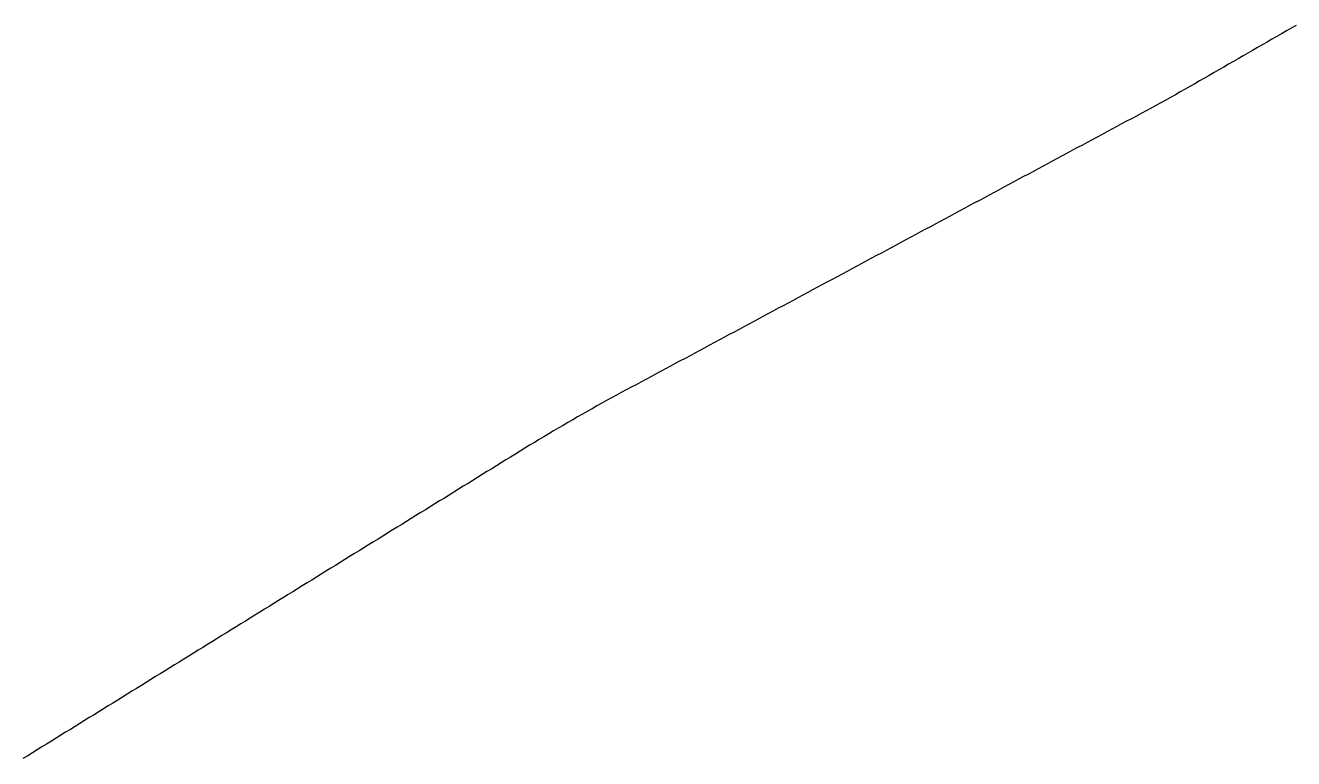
# Model space of a CAD drawing. Header units: metres. Extents: x 457876 to 584660, y 126427 to 241224.
# Drawn here: x 503215 to 508896, y 128751 to 132037 of the extents above; entities that cross this region are included whole.
import ezdxf

# ---------------------------------------------------------------- set-up
doc = ezdxf.new("R2010")
doc.units = ezdxf.units.M
for name, color, linetype in [('AT_GRADE', 3, 'CONTINUOUS'), ('CUTTING', 34, 'CONTINUOUS'), ('EMBANKMENT', 42, 'CONTINUOUS'), ('GROUND_CL', 8, 'CONTINUOUS'), ('RAIL_CL', 1, 'CONTINUOUS')]:
    doc.layers.add(name, color=color, linetype=linetype)

msp = doc.modelspace()

# ---------------------------------------------------------------- linework, layer by layer
at = {"layer": 'AT_GRADE'}
for points in [[(508884.798, 132024.98, 34.157), (508863.206, 132012.514, 34.063), (508841.614, 132000.047, 33.97), (508820.022, 131987.581, 33.878)], [(508344.354, 131714.403, 32.096), (508322.54, 131702.325, 32.026), (508300.694, 131690.304, 31.958), (508278.814, 131678.346, 31.89), (508256.899, 131666.453, 31.823), (508234.953, 131654.616, 31.758), (508212.992, 131642.807, 31.693), (508191.031, 131630.998, 31.629), (508169.07, 131619.189, 31.567), (508147.108, 131607.381, 31.505), (508125.147, 131595.572, 31.444), (508103.185, 131583.763, 31.384), (508081.224, 131571.954, 31.326), (508059.262, 131560.144, 31.268), (508037.3, 131548.335, 31.211), (508015.337, 131536.526, 31.155), (507993.375, 131524.717, 31.1), (507971.412, 131512.908, 31.047), (507949.45, 131501.099, 30.994), (507927.487, 131489.29, 30.942), (507905.524, 131477.481, 30.891), (507883.561, 131465.672, 30.841), (507861.597, 131453.864, 30.792), (507839.634, 131442.055, 30.744), (507817.67, 131430.246, 30.697), (507795.706, 131418.437, 30.65), (507773.742, 131406.629, 30.605), (507751.778, 131394.82, 30.561), (507729.813, 131383.012, 30.518), (507707.849, 131371.203, 30.475), (507685.884, 131359.395, 30.434), (507663.919, 131347.587, 30.393), (507641.953, 131335.779, 30.354), (507619.988, 131323.971, 30.315), (507598.022, 131312.163, 30.277), (507576.056, 131300.355, 30.24), (507554.09, 131288.547, 30.204)], [(506037.933, 130474.202, 29.574), (506015.954, 130462.404, 29.585), (505993.976, 130450.606, 29.597), (505971.997, 130438.808, 29.609), (505950.018, 130427.01, 29.621), (505928.04, 130415.212, 29.634), (505906.061, 130403.414, 29.647), (505884.106, 130391.572, 29.661), (505862.182, 130379.672, 29.674)], [(505580.256, 130219.453, 29.878), (505558.807, 130206.718, 29.895), (505537.393, 130193.923, 29.912), (505516.014, 130181.071, 29.93), (505494.673, 130168.157, 29.948), (505473.37, 130155.179, 29.966), (505452.096, 130142.155, 29.984), (505430.861, 130129.067, 30.002), (505409.65, 130115.94, 30.02), (505388.439, 130102.813, 30.039), (505367.229, 130089.685, 30.057), (505346.019, 130076.558, 30.076), (505324.808, 130063.43, 30.094), (505303.598, 130050.303, 30.113)], [(504179.504, 129354.581, 31.053), (504158.297, 129341.455, 31.067), (504137.089, 129328.33, 31.081), (504115.882, 129315.204, 31.095), (504094.675, 129302.078, 31.109), (504073.468, 129288.953, 31.123), (504052.261, 129275.827, 31.136), (504031.054, 129262.702, 31.15), (504009.847, 129249.576, 31.163), (503988.641, 129236.451, 31.176), (503967.434, 129223.326, 31.189), (503946.228, 129210.2, 31.202), (503925.021, 129197.075, 31.214), (503903.815, 129183.95, 31.227), (503882.609, 129170.825, 31.239), (503861.403, 129157.7, 31.251), (503840.197, 129144.575, 31.263), (503818.991, 129131.45, 31.275), (503797.785, 129118.326, 31.287), (503776.58, 129105.201, 31.298), (503755.374, 129092.076, 31.31), (503734.169, 129078.952, 31.321), (503712.964, 129065.827, 31.332), (503691.759, 129052.703, 31.343), (503670.554, 129039.578, 31.354), (503649.349, 129026.454, 31.365), (503628.144, 129013.33, 31.376), (503606.94, 129000.206, 31.386), (503585.735, 128987.082, 31.397), (503564.531, 128973.958, 31.407)]]:
    msp.add_polyline3d(points, dxfattribs=at)
at = {"layer": 'CUTTING'}
for points in [[(508798.43, 131975.115, 33.786), (508776.838, 131962.648, 33.696), (508755.246, 131950.182, 33.607), (508733.653, 131937.715, 33.519), (508712.061, 131925.249, 33.431), (508690.468, 131912.782, 33.345), (508668.876, 131900.316, 33.259), (508647.283, 131887.849, 33.175), (508625.69, 131875.382, 33.092), (508604.097, 131862.915, 33.009), (508582.505, 131850.448, 32.928), (508560.911, 131837.982, 32.847), (508539.318, 131825.515, 32.767), (508517.725, 131813.048, 32.689), (508496.132, 131800.58, 32.611), (508474.535, 131788.12, 32.535), (508452.924, 131775.681, 32.459), (508431.273, 131763.315, 32.385), (508409.588, 131751.007, 32.311), (508387.876, 131738.747, 32.238), (508366.133, 131726.543, 32.167)], [(505282.387, 130037.175, 30.132), (505261.177, 130024.048, 30.151), (505239.966, 130010.92, 30.17), (505218.756, 129997.793, 30.189), (505197.546, 129984.666, 30.208), (505176.335, 129971.538, 30.227), (505155.125, 129958.411, 30.246), (505133.915, 129945.284, 30.266), (505112.705, 129932.156, 30.285), (505091.494, 129919.029, 30.304), (505070.284, 129905.902, 30.323), (505049.074, 129892.774, 30.342), (505027.864, 129879.647, 30.362), (505006.654, 129866.52, 30.381), (504985.444, 129853.393, 30.4), (504964.234, 129840.265, 30.419), (504943.024, 129827.138, 30.438), (504921.814, 129814.011, 30.457), (504900.604, 129800.884, 30.476), (504879.394, 129787.757, 30.495), (504858.184, 129774.63, 30.513), (504836.975, 129761.503, 30.532), (504815.765, 129748.376, 30.551), (504794.555, 129735.249, 30.569), (504773.346, 129722.122, 30.588), (504752.136, 129708.995, 30.606), (504730.927, 129695.868, 30.625), (504709.717, 129682.741, 30.643), (504688.508, 129669.614, 30.661), (504667.299, 129656.487, 30.679), (504646.089, 129643.361, 30.697), (504624.88, 129630.234, 30.714), (504603.671, 129617.107, 30.732), (504582.462, 129603.98, 30.749), (504561.253, 129590.854, 30.767), (504540.044, 129577.727, 30.784), (504518.835, 129564.601, 30.801), (504497.627, 129551.474, 30.818), (504476.418, 129538.348, 30.834), (504455.209, 129525.221, 30.851), (504434.001, 129512.095, 30.868), (504412.792, 129498.968, 30.884), (504391.584, 129485.842, 30.9), (504370.375, 129472.716, 30.916), (504349.167, 129459.589, 30.932), (504327.959, 129446.463, 30.948), (504306.751, 129433.337, 30.963), (504285.543, 129420.211, 30.978), (504264.335, 129407.085, 30.994), (504243.127, 129393.959, 31.009), (504221.919, 129380.833, 31.023), (504200.712, 129367.707, 31.038)], [(503543.327, 128960.834, 31.418), (503522.123, 128947.71, 31.428), (503500.919, 128934.586, 31.438), (503479.715, 128921.463, 31.448), (503458.511, 128908.339, 31.459), (503437.308, 128895.215, 31.469), (503416.104, 128882.092, 31.479), (503394.901, 128868.969, 31.488), (503373.698, 128855.845, 31.498), (503352.495, 128842.722, 31.508), (503331.292, 128829.599, 31.518), (503310.09, 128816.476, 31.528), (503288.887, 128803.353, 31.538), (503267.685, 128790.231, 31.547), (503246.482, 128777.108, 31.557), (503225.28, 128763.985, 31.567)]]:
    msp.add_polyline3d(points, dxfattribs=at)
at = {"layer": 'EMBANKMENT'}
for points in [[(507532.124, 131276.74, 30.169), (507510.157, 131264.932, 30.135), (507488.191, 131253.125, 30.102), (507466.224, 131241.318, 30.07), (507444.256, 131229.511, 30.038), (507422.289, 131217.704, 30.008), (507400.321, 131205.898, 29.978), (507378.353, 131194.091, 29.949), (507356.385, 131182.285, 29.921), (507334.417, 131170.479, 29.894), (507312.448, 131158.672, 29.868), (507290.48, 131146.867, 29.843), (507268.511, 131135.061, 29.818), (507246.541, 131123.255, 29.794), (507224.572, 131111.45, 29.772), (507202.602, 131099.645, 29.749), (507180.632, 131087.84, 29.728), (507158.662, 131076.035, 29.708), (507136.692, 131064.23, 29.688), (507114.721, 131052.426, 29.669), (507092.751, 131040.621, 29.651), (507070.779, 131028.817, 29.634), (507048.808, 131017.013, 29.618), (507026.837, 131005.21, 29.602), (507004.865, 130993.406, 29.587), (506982.893, 130981.603, 29.573), (506960.921, 130969.8, 29.56), (506938.949, 130957.996, 29.547), (506916.976, 130946.194, 29.535), (506895.003, 130934.391, 29.524), (506873.03, 130922.589, 29.514), (506851.057, 130910.786, 29.504), (506829.084, 130898.984, 29.495), (506807.11, 130887.182, 29.487), (506785.136, 130875.38, 29.479), (506763.162, 130863.579, 29.472), (506741.188, 130851.777, 29.466), (506719.214, 130839.976, 29.46), (506697.239, 130828.175, 29.455), (506675.265, 130816.374, 29.451), (506653.29, 130804.573, 29.448), (506631.314, 130792.773, 29.445), (506609.339, 130780.972, 29.442), (506587.364, 130769.172, 29.441), (506565.388, 130757.372, 29.439), (506543.412, 130745.572, 29.439), (506521.436, 130733.772, 29.439), (506499.46, 130721.972, 29.44), (506477.484, 130710.173, 29.441), (506455.507, 130698.373, 29.443), (506433.531, 130686.574, 29.445), (506411.554, 130674.775, 29.448), (506389.577, 130662.976, 29.452), (506367.6, 130651.177, 29.456), (506345.623, 130639.378, 29.46), (506323.646, 130627.579, 29.465), (506301.669, 130615.78, 29.471), (506279.691, 130603.982, 29.477), (506257.714, 130592.183, 29.483), (506235.736, 130580.385, 29.49), (506213.758, 130568.586, 29.498), (506191.78, 130556.788, 29.506), (506169.802, 130544.99, 29.514), (506147.824, 130533.192, 29.523), (506125.846, 130521.394, 29.533), (506103.868, 130509.596, 29.542), (506081.889, 130497.798, 29.552), (506059.911, 130486, 29.563)], [(505840.294, 130367.706, 29.688), (505818.44, 130355.678, 29.703), (505796.619, 130343.589, 29.717), (505774.83, 130331.445, 29.732), (505753.076, 130319.235, 29.748), (505731.355, 130306.969, 29.763), (505709.663, 130294.651, 29.779), (505688.007, 130282.269, 29.795), (505666.39, 130269.821, 29.811), (505644.805, 130257.316, 29.827), (505623.252, 130244.757, 29.844), (505601.738, 130232.133, 29.861)]]:
    msp.add_polyline3d(points, dxfattribs=at)
at = {"layer": 'GROUND_CL'}
msp.add_polyline3d([(508906.389, 132037.446, 30.433), (508884.798, 132024.98, 31.994), (508863.206, 132012.514, 33.565), (508841.614, 132000.047, 35.147), (508820.022, 131987.581, 36.739), (508798.43, 131975.115, 37.67), (508776.838, 131962.648, 38.491), (508755.246, 131950.182, 39.265), (508733.653, 131937.715, 39.994), (508712.061, 131925.249, 40.018), (508690.468, 131912.782, 40.028), (508668.876, 131900.316, 40.029), (508647.283, 131887.849, 40.022), (508625.69, 131875.382, 40.007), (508604.097, 131862.915, 39.874), (508582.505, 131850.448, 39.837), (508560.911, 131837.982, 39.992), (508539.318, 131825.515, 40.004), (508517.725, 131813.048, 39.986), (508496.132, 131800.58, 39.141), (508474.535, 131788.12, 38.358), (508452.924, 131775.681, 37.638), (508431.273, 131763.315, 36.978), (508409.588, 131751.007, 36.434), (508387.876, 131738.747, 36.003), (508366.133, 131726.543, 35.525), (508344.354, 131714.403, 35.053), (508322.54, 131702.325, 34.593), (508300.694, 131690.304, 34.188), (508278.814, 131678.346, 33.782), (508256.899, 131666.453, 33.359), (508234.953, 131654.616, 32.921), (508212.992, 131642.807, 32.459), (508191.031, 131630.998, 31.951), (508169.07, 131619.189, 31.412), (508147.108, 131607.381, 30.831), (508125.147, 131595.572, 30.209), (508103.185, 131583.763, 29.964), (508081.224, 131571.954, 29.934), (508059.262, 131560.144, 29.931), (508037.3, 131548.335, 29.955), (508015.337, 131536.526, 29.97), (507993.375, 131524.717, 29.759), (507971.412, 131512.908, 29.606), (507949.45, 131501.099, 29.512), (507927.487, 131489.29, 29.475), (507905.524, 131477.481, 29.405), (507883.561, 131465.672, 29.285), (507861.597, 131453.864, 29.174), (507839.634, 131442.055, 29.071), (507817.67, 131430.246, 28.965), (507795.706, 131418.437, 28.93), (507773.742, 131406.629, 28.943), (507751.778, 131394.82, 29.006), (507729.813, 131383.012, 29.117), (507707.849, 131371.203, 29.264), (507685.884, 131359.395, 29.458), (507663.919, 131347.587, 29.722), (507641.953, 131335.779, 30.003), (507619.988, 131323.971, 30.002), (507598.022, 131312.163, 29.212), (507576.056, 131300.355, 28.407), (507554.09, 131288.547, 27.662), (507532.124, 131276.74, 26.977), (507510.157, 131264.932, 26.378), (507488.191, 131253.125, 25.856), (507466.224, 131241.318, 25.355), (507444.256, 131229.511, 24.84), (507422.289, 131217.704, 24.31), (507400.321, 131205.898, 23.858), (507378.353, 131194.091, 23.409), (507356.385, 131182.285, 22.945), (507334.417, 131170.479, 22.464), (507312.448, 131158.672, 21.999), (507290.48, 131146.867, 21.593), (507268.511, 131135.061, 21.146), (507246.541, 131123.255, 20.655), (507224.572, 131111.45, 20.151), (507202.602, 131099.645, 20), (507180.632, 131087.84, 20), (507158.662, 131076.035, 20), (507136.692, 131064.23, 20), (507114.721, 131052.426, 20), (507092.751, 131040.621, 20), (507070.779, 131028.817, 20), (507048.808, 131017.013, 20), (507026.837, 131005.21, 20), (507004.865, 130993.406, 20), (506982.893, 130981.603, 20), (506960.921, 130969.8, 20), (506938.949, 130957.996, 20), (506916.976, 130946.194, 20), (506895.003, 130934.391, 20), (506873.03, 130922.589, 20), (506851.057, 130910.786, 20), (506829.084, 130898.984, 20), (506807.11, 130887.182, 20), (506785.136, 130875.38, 20), (506763.162, 130863.579, 20), (506741.188, 130851.777, 20), (506719.214, 130839.976, 20), (506697.239, 130828.175, 19.992), (506675.265, 130816.374, 19.98), (506653.29, 130804.573, 19.965), (506631.314, 130792.773, 19.947), (506609.339, 130780.972, 19.932), (506587.364, 130769.172, 19.927), (506565.388, 130757.372, 19.921), (506543.412, 130745.572, 19.916), (506521.436, 130733.772, 19.908), (506499.46, 130721.972, 19.913), (506477.484, 130710.173, 19.927), (506455.507, 130698.373, 19.948), (506433.531, 130686.574, 19.976), (506411.554, 130674.775, 20.001), (506389.577, 130662.976, 20.003), (506367.6, 130651.177, 20.003), (506345.623, 130639.378, 20.001), (506323.646, 130627.579, 19.998), (506301.669, 130615.78, 20.039), (506279.691, 130603.982, 20.078), (506257.714, 130592.183, 20.1), (506235.736, 130580.385, 20.107), (506213.758, 130568.586, 20.104), (506191.78, 130556.788, 20.096), (506169.802, 130544.99, 20.049), (506147.824, 130533.192, 20), (506125.846, 130521.394, 20), (506103.868, 130509.596, 21.421), (506081.889, 130497.798, 23.619), (506059.911, 130486, 25.816), (506037.933, 130474.202, 28.014), (506015.954, 130462.404, 30), (505993.976, 130450.606, 30), (505971.997, 130438.808, 30), (505950.018, 130427.01, 30), (505928.04, 130415.212, 30), (505906.061, 130403.414, 29.434), (505884.106, 130391.572, 28.368), (505862.182, 130379.672, 27.264), (505840.294, 130367.706, 26.122), (505818.44, 130355.678, 24.941), (505796.619, 130343.589, 24.565), (505774.83, 130331.445, 24.008), (505753.076, 130319.235, 23.276), (505731.355, 130306.969, 22.604), (505709.663, 130294.651, 22.384), (505688.007, 130282.269, 22.918), (505666.39, 130269.821, 23.63), (505644.805, 130257.316, 24.521), (505623.252, 130244.757, 25.592), (505601.738, 130232.133, 26.611), (505580.256, 130219.453, 27.601), (505558.807, 130206.718, 28.507), (505537.393, 130193.923, 29.329), (505516.014, 130181.071, 30.017), (505494.673, 130168.157, 30.194), (505473.37, 130155.179, 30.368), (505452.096, 130142.155, 30.542), (505430.861, 130129.067, 30.652), (505409.65, 130115.94, 30.796), (505388.439, 130102.813, 31.111), (505367.229, 130089.685, 31.479), (505346.019, 130076.558, 31.899), (505324.808, 130063.43, 32.371), (505303.598, 130050.303, 32.879), (505282.387, 130037.175, 33.406), (505261.177, 130024.048, 33.961), (505239.966, 130010.92, 34.524), (505218.756, 129997.793, 35.096), (505197.546, 129984.666, 35.661), (505176.335, 129971.538, 36.219), (505155.125, 129958.411, 36.771), (505133.915, 129945.284, 37.316), (505112.705, 129932.156, 37.854), (505091.494, 129919.029, 38.371), (505070.284, 129905.902, 38.868), (505049.074, 129892.774, 39.343), (505027.864, 129879.647, 39.797), (505006.654, 129866.52, 40), (504985.444, 129853.393, 40), (504964.234, 129840.265, 40), (504943.024, 129827.138, 39.991), (504921.814, 129814.011, 39.997), (504900.604, 129800.884, 39.986), (504879.394, 129787.757, 39.967), (504858.184, 129774.63, 39.947), (504836.975, 129761.503, 39.925), (504815.765, 129748.376, 39.899), (504794.555, 129735.249, 39.849), (504773.346, 129722.122, 39.802), (504752.136, 129708.995, 39.746), (504730.927, 129695.868, 39.681), (504709.717, 129682.741, 39.599), (504688.508, 129669.614, 39.496), (504667.299, 129656.487, 39.381), (504646.089, 129643.361, 39.257), (504624.88, 129630.234, 39.125), (504603.671, 129617.107, 38.976), (504582.462, 129603.98, 38.811), (504561.253, 129590.854, 38.632), (504540.044, 129577.727, 38.439), (504518.835, 129564.601, 38.233), (504497.627, 129551.474, 38.021), (504476.418, 129538.348, 37.798), (504455.209, 129525.221, 37.556), (504434.001, 129512.095, 37.3), (504412.792, 129498.968, 37.036), (504391.584, 129485.842, 36.779), (504370.375, 129472.716, 36.513), (504349.167, 129459.589, 36.238), (504327.959, 129446.463, 35.954), (504306.751, 129433.337, 35.674), (504285.543, 129420.211, 35.39), (504264.335, 129407.085, 35.099), (504243.127, 129393.959, 34.803), (504221.919, 129380.833, 34.5), (504200.712, 129367.707, 34.251), (504179.504, 129354.581, 34.017), (504158.297, 129341.455, 33.787), (504137.089, 129328.33, 33.528), (504115.882, 129315.204, 33.271), (504094.675, 129302.078, 33.107), (504073.468, 129288.953, 32.965), (504052.261, 129275.827, 32.847), (504031.054, 129262.702, 32.751), (504009.847, 129249.576, 32.684), (503988.641, 129236.451, 32.645), (503967.434, 129223.326, 32.622), (503946.228, 129210.2, 32.622), (503925.021, 129197.075, 32.643), (503903.815, 129183.95, 32.674), (503882.609, 129170.825, 32.714), (503861.403, 129157.7, 32.768), (503840.197, 129144.575, 32.835), (503818.991, 129131.45, 32.92), (503797.785, 129118.326, 33.007), (503776.58, 129105.201, 33.102), (503755.374, 129092.076, 33.204), (503734.169, 129078.952, 33.315), (503712.964, 129065.827, 33.432), (503691.759, 129052.703, 33.549), (503670.554, 129039.578, 33.672), (503649.349, 129026.454, 33.806), (503628.144, 129013.33, 33.944), (503606.94, 129000.206, 34.081), (503585.735, 128987.082, 34.214), (503564.531, 128973.958, 34.348), (503543.327, 128960.834, 34.481), (503522.123, 128947.71, 34.614), (503500.919, 128934.586, 34.736), (503479.715, 128921.463, 34.853), (503458.511, 128908.339, 34.959), (503437.308, 128895.215, 35.056), (503416.104, 128882.092, 35.141), (503394.901, 128868.969, 35.19), (503373.698, 128855.845, 35.22), (503352.495, 128842.722, 35.231), (503331.292, 128829.599, 35.232), (503310.09, 128816.476, 35.206), (503288.887, 128803.353, 35.131), (503267.685, 128790.231, 35.026), (503246.482, 128777.108, 34.89), (503225.28, 128763.985, 34.725), (503204.078, 128750.863, 34.493)], dxfattribs=at)
at = {"layer": 'RAIL_CL'}
msp.add_polyline3d([(508906.389, 132037.446, 34.252), (508884.798, 132024.98, 34.157), (508863.206, 132012.514, 34.063), (508841.614, 132000.047, 33.97), (508820.022, 131987.581, 33.878), (508798.43, 131975.115, 33.786), (508776.838, 131962.648, 33.696), (508755.246, 131950.182, 33.607), (508733.653, 131937.715, 33.519), (508712.061, 131925.249, 33.431), (508690.468, 131912.782, 33.345), (508668.876, 131900.316, 33.259), (508647.283, 131887.849, 33.175), (508625.69, 131875.382, 33.092), (508604.097, 131862.915, 33.009), (508582.505, 131850.448, 32.928), (508560.911, 131837.982, 32.847), (508539.318, 131825.515, 32.767), (508517.725, 131813.048, 32.689), (508496.132, 131800.58, 32.611), (508474.535, 131788.12, 32.535), (508452.924, 131775.681, 32.459), (508431.273, 131763.315, 32.385), (508409.588, 131751.007, 32.311), (508387.876, 131738.747, 32.238), (508366.133, 131726.543, 32.167), (508344.354, 131714.403, 32.096), (508322.54, 131702.325, 32.026), (508300.694, 131690.304, 31.958), (508278.814, 131678.346, 31.89), (508256.899, 131666.453, 31.823), (508234.953, 131654.616, 31.758), (508212.992, 131642.807, 31.693), (508191.031, 131630.998, 31.629), (508169.07, 131619.189, 31.567), (508147.108, 131607.381, 31.505), (508125.147, 131595.572, 31.444), (508103.185, 131583.763, 31.384), (508081.224, 131571.954, 31.326), (508059.262, 131560.144, 31.268), (508037.3, 131548.335, 31.211), (508015.337, 131536.526, 31.155), (507993.375, 131524.717, 31.1), (507971.412, 131512.908, 31.047), (507949.45, 131501.099, 30.994), (507927.487, 131489.29, 30.942), (507905.524, 131477.481, 30.891), (507883.561, 131465.672, 30.841), (507861.597, 131453.864, 30.792), (507839.634, 131442.055, 30.744), (507817.67, 131430.246, 30.697), (507795.706, 131418.437, 30.65), (507773.742, 131406.629, 30.605), (507751.778, 131394.82, 30.561), (507729.813, 131383.012, 30.518), (507707.849, 131371.203, 30.475), (507685.884, 131359.395, 30.434), (507663.919, 131347.587, 30.393), (507641.953, 131335.779, 30.354), (507619.988, 131323.971, 30.315), (507598.022, 131312.163, 30.277), (507576.056, 131300.355, 30.24), (507554.09, 131288.547, 30.204), (507532.124, 131276.74, 30.169), (507510.157, 131264.932, 30.135), (507488.191, 131253.125, 30.102), (507466.224, 131241.318, 30.07), (507444.256, 131229.511, 30.038), (507422.289, 131217.704, 30.008), (507400.321, 131205.898, 29.978), (507378.353, 131194.091, 29.949), (507356.385, 131182.285, 29.921), (507334.417, 131170.479, 29.894), (507312.448, 131158.672, 29.868), (507290.48, 131146.867, 29.843), (507268.511, 131135.061, 29.818), (507246.541, 131123.255, 29.794), (507224.572, 131111.45, 29.772), (507202.602, 131099.645, 29.749), (507180.632, 131087.84, 29.728), (507158.662, 131076.035, 29.708), (507136.692, 131064.23, 29.688), (507114.721, 131052.426, 29.669), (507092.751, 131040.621, 29.651), (507070.779, 131028.817, 29.634), (507048.808, 131017.013, 29.618), (507026.837, 131005.21, 29.602), (507004.865, 130993.406, 29.587), (506982.893, 130981.603, 29.573), (506960.921, 130969.8, 29.56), (506938.949, 130957.996, 29.547), (506916.976, 130946.194, 29.535), (506895.003, 130934.391, 29.524), (506873.03, 130922.589, 29.514), (506851.057, 130910.786, 29.504), (506829.084, 130898.984, 29.495), (506807.11, 130887.182, 29.487), (506785.136, 130875.38, 29.479), (506763.162, 130863.579, 29.472), (506741.188, 130851.777, 29.466), (506719.214, 130839.976, 29.46), (506697.239, 130828.175, 29.455), (506675.265, 130816.374, 29.451), (506653.29, 130804.573, 29.448), (506631.314, 130792.773, 29.445), (506609.339, 130780.972, 29.442), (506587.364, 130769.172, 29.441), (506565.388, 130757.372, 29.439), (506543.412, 130745.572, 29.439), (506521.436, 130733.772, 29.439), (506499.46, 130721.972, 29.44), (506477.484, 130710.173, 29.441), (506455.507, 130698.373, 29.443), (506433.531, 130686.574, 29.445), (506411.554, 130674.775, 29.448), (506389.577, 130662.976, 29.452), (506367.6, 130651.177, 29.456), (506345.623, 130639.378, 29.46), (506323.646, 130627.579, 29.465), (506301.669, 130615.78, 29.471), (506279.691, 130603.982, 29.477), (506257.714, 130592.183, 29.483), (506235.736, 130580.385, 29.49), (506213.758, 130568.586, 29.498), (506191.78, 130556.788, 29.506), (506169.802, 130544.99, 29.514), (506147.824, 130533.192, 29.523), (506125.846, 130521.394, 29.533), (506103.868, 130509.596, 29.542), (506081.889, 130497.798, 29.552), (506059.911, 130486, 29.563), (506037.933, 130474.202, 29.574), (506015.954, 130462.404, 29.585), (505993.976, 130450.606, 29.597), (505971.997, 130438.808, 29.609), (505950.018, 130427.01, 29.621), (505928.04, 130415.212, 29.634), (505906.061, 130403.414, 29.647), (505884.106, 130391.572, 29.661), (505862.182, 130379.672, 29.674), (505840.294, 130367.706, 29.688), (505818.44, 130355.678, 29.703), (505796.619, 130343.589, 29.717), (505774.83, 130331.445, 29.732), (505753.076, 130319.235, 29.748), (505731.355, 130306.969, 29.763), (505709.663, 130294.651, 29.779), (505688.007, 130282.269, 29.795), (505666.39, 130269.821, 29.811), (505644.805, 130257.316, 29.827), (505623.252, 130244.757, 29.844), (505601.738, 130232.133, 29.861), (505580.256, 130219.453, 29.878), (505558.807, 130206.718, 29.895), (505537.393, 130193.923, 29.912), (505516.014, 130181.071, 29.93), (505494.673, 130168.157, 29.948), (505473.37, 130155.179, 29.966), (505452.096, 130142.155, 29.984), (505430.861, 130129.067, 30.002), (505409.65, 130115.94, 30.02), (505388.439, 130102.813, 30.039), (505367.229, 130089.685, 30.057), (505346.019, 130076.558, 30.076), (505324.808, 130063.43, 30.094), (505303.598, 130050.303, 30.113), (505282.387, 130037.175, 30.132), (505261.177, 130024.048, 30.151), (505239.966, 130010.92, 30.17), (505218.756, 129997.793, 30.189), (505197.546, 129984.666, 30.208), (505176.335, 129971.538, 30.227), (505155.125, 129958.411, 30.246), (505133.915, 129945.284, 30.266), (505112.705, 129932.156, 30.285), (505091.494, 129919.029, 30.304), (505070.284, 129905.902, 30.323), (505049.074, 129892.774, 30.342), (505027.864, 129879.647, 30.362), (505006.654, 129866.52, 30.381), (504985.444, 129853.393, 30.4), (504964.234, 129840.265, 30.419), (504943.024, 129827.138, 30.438), (504921.814, 129814.011, 30.457), (504900.604, 129800.884, 30.476), (504879.394, 129787.757, 30.495), (504858.184, 129774.63, 30.513), (504836.975, 129761.503, 30.532), (504815.765, 129748.376, 30.551), (504794.555, 129735.249, 30.569), (504773.346, 129722.122, 30.588), (504752.136, 129708.995, 30.606), (504730.927, 129695.868, 30.625), (504709.717, 129682.741, 30.643), (504688.508, 129669.614, 30.661), (504667.299, 129656.487, 30.679), (504646.089, 129643.361, 30.697), (504624.88, 129630.234, 30.714), (504603.671, 129617.107, 30.732), (504582.462, 129603.98, 30.749), (504561.253, 129590.854, 30.767), (504540.044, 129577.727, 30.784), (504518.835, 129564.601, 30.801), (504497.627, 129551.474, 30.818), (504476.418, 129538.348, 30.834), (504455.209, 129525.221, 30.851), (504434.001, 129512.095, 30.868), (504412.792, 129498.968, 30.884), (504391.584, 129485.842, 30.9), (504370.375, 129472.716, 30.916), (504349.167, 129459.589, 30.932), (504327.959, 129446.463, 30.948), (504306.751, 129433.337, 30.963), (504285.543, 129420.211, 30.978), (504264.335, 129407.085, 30.994), (504243.127, 129393.959, 31.009), (504221.919, 129380.833, 31.023), (504200.712, 129367.707, 31.038), (504179.504, 129354.581, 31.053), (504158.297, 129341.455, 31.067), (504137.089, 129328.33, 31.081), (504115.882, 129315.204, 31.095), (504094.675, 129302.078, 31.109), (504073.468, 129288.953, 31.123), (504052.261, 129275.827, 31.136), (504031.054, 129262.702, 31.15), (504009.847, 129249.576, 31.163), (503988.641, 129236.451, 31.176), (503967.434, 129223.326, 31.189), (503946.228, 129210.2, 31.202), (503925.021, 129197.075, 31.214), (503903.815, 129183.95, 31.227), (503882.609, 129170.825, 31.239), (503861.403, 129157.7, 31.251), (503840.197, 129144.575, 31.263), (503818.991, 129131.45, 31.275), (503797.785, 129118.326, 31.287), (503776.58, 129105.201, 31.298), (503755.374, 129092.076, 31.31), (503734.169, 129078.952, 31.321), (503712.964, 129065.827, 31.332), (503691.759, 129052.703, 31.343), (503670.554, 129039.578, 31.354), (503649.349, 129026.454, 31.365), (503628.144, 129013.33, 31.376), (503606.94, 129000.206, 31.386), (503585.735, 128987.082, 31.397), (503564.531, 128973.958, 31.407), (503543.327, 128960.834, 31.418), (503522.123, 128947.71, 31.428), (503500.919, 128934.586, 31.438), (503479.715, 128921.463, 31.448), (503458.511, 128908.339, 31.459), (503437.308, 128895.215, 31.469), (503416.104, 128882.092, 31.479), (503394.901, 128868.969, 31.488), (503373.698, 128855.845, 31.498), (503352.495, 128842.722, 31.508), (503331.292, 128829.599, 31.518), (503310.09, 128816.476, 31.528), (503288.887, 128803.353, 31.538), (503267.685, 128790.231, 31.547), (503246.482, 128777.108, 31.557), (503225.28, 128763.985, 31.567), (503204.078, 128750.863, 31.577)], dxfattribs=at)

doc.saveas('drawing.dxf')
